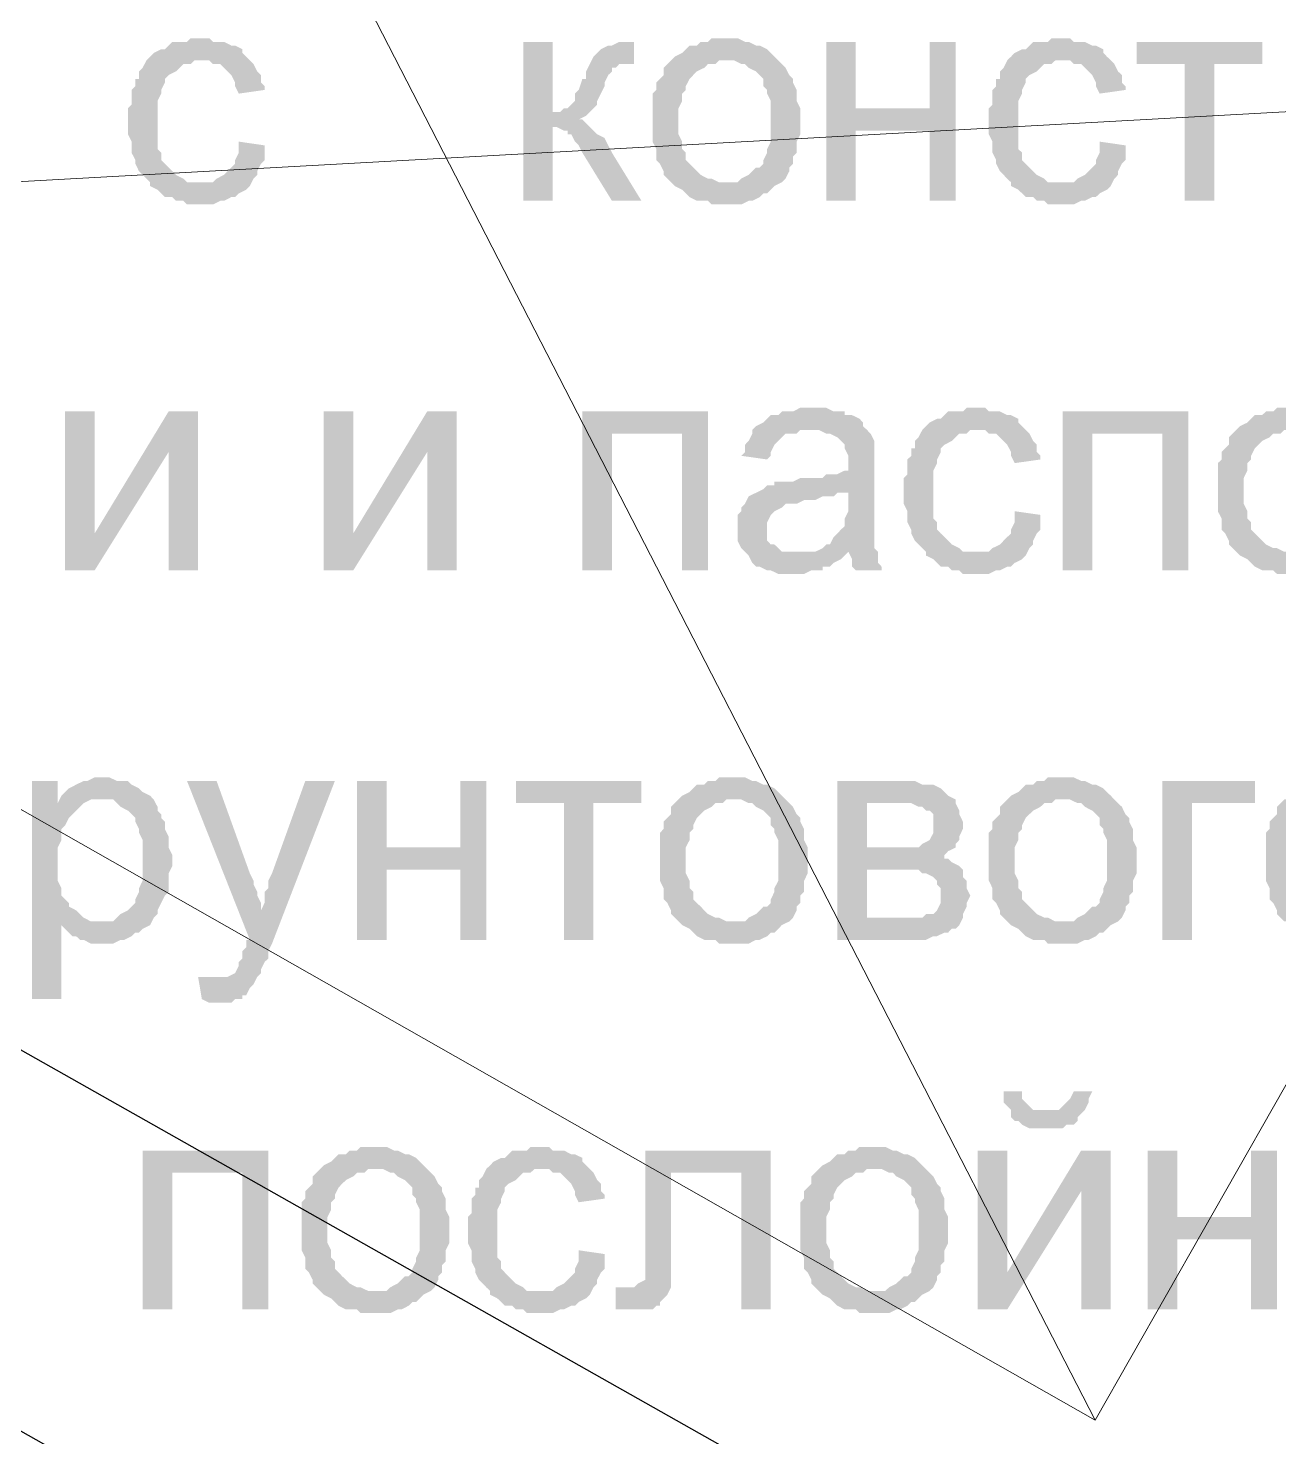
# Model space of a CAD drawing. Header units: millimetres. Extents: x -383313 to -161684, y -117025 to 99224.
# Drawn here: x -345030 to -343597, y -32935 to -31322 of the extents above; entities that cross this region are included whole.
import ezdxf

# ---------------------------------------------------------------- set-up
doc = ezdxf.new("R2010")
doc.units = ezdxf.units.MM
doc.header["$MEASUREMENT"] = 0
doc.layers.add('001__КОНСТРУКТИВ__Стены внутренние', color=7, linetype='Continuous', lineweight=30)
doc.layers.add('Чертежи_Ном._пера__1_Ном._пера__7', color=7, linetype='Continuous', lineweight=18)
doc.layers.add('PDF_Solid Fills', color=7, linetype='Continuous')

# ---------------------------------------------------------------- blocks, each defined once
blk = doc.blocks.new('A$Cf5759c35')
at = {"layer": 'PDF_Solid Fills'}
for points in [[(13631.2, -13068.3), (13618.5, -13068.3), (13614.2, -13072.5), (13597.3, -13072.5), (13593.1, -13076.8), (13588.8, -13081), (13584.6, -13081), (13576.1, -13085.2), (13571.9, -13089.5), (13567.7, -13093.7), (13563.4, -13102.2), (13559.2, -13106.4), (13559.2, -13114.9), (13555, -13114.9), (13555, -13123.3), (13550.7, -13127.6), (13550.7, -13136), (13550.7, -13144.5), (13546.5, -13148.7), (13546.5, -13157.2), (13546.5, -13165.7), (13546.5, -13174.1), (13546.5, -13178.4), (13550.7, -13186.8), (13550.7, -13195.3), (13550.7, -13199.5), (13555, -13208), (13555, -13212.2), (13559.2, -13220.7), (13563.4, -13224.9), (13567.7, -13229.2), (13571.9, -13233.4), (13631.2, -13233.4), (13626.9, -13233.4), (13622.7, -13233.4), (13614.2, -13233.4), (13610, -13229.2), (13601.5, -13224.9), (13597.3, -13220.7), (13593.1, -13216.5), (13593.1, -13216.5), (13588.8, -13212.2), (13584.6, -13208), (13584.6, -13199.5), (13580.4, -13195.3), (13580.4, -13186.8), (13580.4, -13182.6), (13580.4, -13174.1), (13580.4, -13165.7), (13580.4, -13161.4), (13580.4, -13153), (13580.4, -13144.5), (13580.4, -13140.3), (13584.6, -13131.8), (13584.6, -13127.6), (13588.8, -13119.1), (13588.8, -13114.9), (13593.1, -13110.6), (13593.1, -13110.6), (13601.5, -13106.4), (13605.8, -13102.2), (13610, -13097.9), (13618.5, -13097.9), (13622.7, -13093.7), (13631.2, -13093.7), (13686.2, -13093.7), (13682, -13089.5), (13677.7, -13085.2), (13677.7, -13081), (13669.3, -13076.8), (13665, -13076.8), (13656.6, -13072.5), (13652.3, -13072.5), (13643.9, -13072.5), (13639.6, -13068.3)], [(14232.3, -13068.3), (14232.3, -13068.3), (14215.4, -13068.3), (14211.1, -13072.5), (14202.7, -13072.5), (14198.4, -13076.8), (14190, -13076.8), (14185.7, -13081), (14181.5, -13085.2), (14173, -13089.5), (14173, -13089.5), (14168.8, -13093.7), (14232.3, -13093.7), (14232.3, -13093.7), (14240.8, -13093.7), (14249.2, -13097.9), (14253.5, -13097.9), (14257.7, -13102.2), (14266.2, -13106.4), (14270.4, -13110.6), (14274.6, -13114.9), (14274.6, -13123.3), (14278.9, -13127.6), (14278.9, -13131.8), (14283.1, -13140.3), (14283.1, -13148.7), (14283.1, -13153), (14283.1, -13161.4), (14283.1, -13165.7), (14283.1, -13174.1), (14283.1, -13182.6), (14283.1, -13186.8), (14278.9, -13195.3), (14278.9, -13199.5), (14274.6, -13208), (14274.6, -13212.2), (14270.4, -13216.5), (14266.2, -13216.5), (14261.9, -13220.7), (14257.7, -13224.9), (14249.2, -13229.2), (14245, -13233.4), (14236.5, -13233.4), (14232.3, -13233.4), (14168.8, -13233.4), (14173, -13237.6), (14181.5, -13241.9), (14185.7, -13246.1), (14190, -13250.3), (14198.4, -13254.6), (14202.7, -13254.6), (14211.1, -13254.6), (14215.4, -13258.8), (14223.8, -13258.8), (14232.3, -13258.8), (14236.5, -13258.8), (14240.8, -13258.8), (14249.2, -13258.8), (14257.7, -13254.6), (14261.9, -13254.6), (14270.4, -13250.3), (14274.6, -13246.1), (14278.9, -13246.1), (14283.1, -13241.9), (14287.3, -13237.6), (14295.8, -13233.4), (14300, -13229.2), (14304.3, -13220.7), (14304.3, -13216.5), (14304.3, -13216.5), (14308.5, -13212.2), (14308.5, -13203.8), (14312.7, -13199.5), (14312.7, -13191.1), (14312.7, -13186.8), (14317, -13178.4), (14317, -13169.9), (14317, -13161.4), (14317, -13157.2), (14317, -13148.7), (14312.7, -13140.3), (14312.7, -13131.8), (14312.7, -13127.6), (14308.5, -13119.1), (14308.5, -13114.9), (14304.3, -13110.6), (14300, -13102.2), (14295.8, -13097.9), (14291.6, -13093.7), (14287.3, -13089.5), (14283.1, -13085.2), (14278.9, -13081), (14270.4, -13076.8), (14266.2, -13076.8), (14257.7, -13072.5), (14253.5, -13072.5), (14245, -13068.3), (14240.8, -13068.3)], [(14617.5, -13068.3), (14604.8, -13068.3), (14600.6, -13072.5), (14583.7, -13072.5), (14579.4, -13076.8), (14575.2, -13081), (14571, -13081), (14562.5, -13085.2), (14558.3, -13089.5), (14554, -13093.7), (14549.8, -13102.2), (14545.6, -13106.4), (14545.6, -13114.9), (14541.3, -13114.9), (14541.3, -13123.3), (14537.1, -13127.6), (14537.1, -13136), (14537.1, -13144.5), (14532.9, -13148.7), (14532.9, -13157.2), (14532.9, -13165.7), (14532.9, -13174.1), (14532.9, -13178.4), (14537.1, -13186.8), (14537.1, -13195.3), (14537.1, -13199.5), (14541.3, -13208), (14541.3, -13212.2), (14545.6, -13220.7), (14549.8, -13224.9), (14554, -13229.2), (14558.3, -13233.4), (14617.5, -13233.4), (14613.3, -13233.4), (14609.1, -13233.4), (14600.6, -13233.4), (14596.4, -13229.2), (14587.9, -13224.9), (14583.7, -13220.7), (14579.4, -13216.5), (14579.4, -13216.5), (14575.2, -13212.2), (14571, -13208), (14571, -13199.5), (14566.7, -13195.3), (14566.7, -13186.8), (14566.7, -13182.6), (14566.7, -13174.1), (14566.7, -13165.7), (14566.7, -13161.4), (14566.7, -13153), (14566.7, -13144.5), (14566.7, -13140.3), (14571, -13131.8), (14571, -13127.6), (14575.2, -13119.1), (14575.2, -13114.9), (14579.4, -13110.6), (14579.4, -13110.6), (14587.9, -13106.4), (14592.1, -13102.2), (14596.4, -13097.9), (14604.8, -13097.9), (14609.1, -13093.7), (14617.5, -13093.7), (14672.6, -13093.7), (14668.3, -13089.5), (14664.1, -13085.2), (14664.1, -13081), (14655.6, -13076.8), (14651.4, -13076.8), (14642.9, -13072.5), (14638.7, -13072.5), (14630.2, -13072.5), (14626, -13068.3)], [(14033.3, -13072.5), (13999.5, -13072.5), (13999.5, -13254.6), (14033.3, -13254.6), (14033.3, -13169.9), (14075.7, -13169.9), (14071.4, -13165.7), (14067.2, -13161.4), (14063, -13161.4), (14063, -13161.4), (14071.4, -13157.2), (14075.7, -13153), (14033.3, -13153)], [(14126.5, -13072.5), (14109.5, -13072.5), (14101.1, -13076.8), (14096.8, -13076.8), (14088.4, -13081), (14084.1, -13085.2), (14084.1, -13085.2), (14079.9, -13089.5), (14075.7, -13097.9), (14118, -13097.9), (14126.5, -13097.9)], [(14380.5, -13072.5), (14346.6, -13072.5), (14346.6, -13254.6), (14380.5, -13254.6), (14380.5, -13174.1), (14465.1, -13174.1), (14380.5, -13148.7)], [(14494.8, -13072.5), (14465.1, -13072.5), (14465.1, -13148.7), (14380.5, -13148.7), (14465.1, -13174.1), (14465.1, -13254.6), (14494.8, -13254.6)], [(14846.1, -13072.5), (14702.2, -13072.5), (14702.2, -13097.9), (14757.2, -13097.9), (14757.2, -13254.6), (14791.1, -13254.6), (14791.1, -13097.9), (14846.1, -13097.9)], [(13686.2, -13093.7), (13631.2, -13093.7), (13639.6, -13093.7), (13643.9, -13097.9), (13652.3, -13097.9), (13656.6, -13102.2), (13660.8, -13106.4), (13665, -13110.6), (13669.3, -13119.1), (13669.3, -13123.3), (13673.5, -13131.8), (13703.1, -13127.6), (13703.1, -13123.3), (13698.9, -13119.1), (13698.9, -13110.6), (13694.7, -13106.4), (13690.4, -13097.9)], [(14075.7, -13097.9), (14071.4, -13106.4), (14071.4, -13114.9), (14067.2, -13114.9), (14063, -13127.6), (14058.7, -13131.8), (14058.7, -13140.3), (14054.5, -13144.5), (14054.5, -13144.5), (14050.3, -13148.7), (14046, -13148.7), (14041.8, -13153), (14033.3, -13153), (14075.7, -13153), (14079.9, -13148.7), (14084.1, -13144.5), (14084.1, -13140.3), (14088.4, -13131.8), (14092.6, -13123.3), (14092.6, -13119.1), (14096.8, -13110.6), (14101.1, -13106.4), (14101.1, -13102.2), (14105.3, -13102.2), (14109.5, -13097.9), (14118, -13097.9)], [(14168.8, -13093.7), (14164.6, -13097.9), (14160.3, -13102.2), (14160.3, -13110.6), (14156.1, -13114.9), (14151.9, -13119.1), (14151.9, -13127.6), (14147.6, -13131.8), (14147.6, -13140.3), (14147.6, -13148.7), (14147.6, -13157.2), (14147.6, -13165.7), (14147.6, -13165.7), (14147.6, -13174.1), (14147.6, -13182.6), (14147.6, -13186.8), (14151.9, -13195.3), (14151.9, -13203.8), (14151.9, -13208), (14156.1, -13212.2), (14160.3, -13220.7), (14160.3, -13224.9), (14164.6, -13229.2), (14168.8, -13233.4), (14232.3, -13233.4), (14228.1, -13233.4), (14223.8, -13233.4), (14215.4, -13229.2), (14211.1, -13229.2), (14202.7, -13224.9), (14198.4, -13220.7), (14194.2, -13216.5), (14194.2, -13216.5), (14190, -13212.2), (14185.7, -13208), (14185.7, -13199.5), (14181.5, -13195.3), (14181.5, -13186.8), (14177.3, -13178.4), (14177.3, -13174.1), (14177.3, -13165.7), (14177.3, -13161.4), (14177.3, -13153), (14177.3, -13148.7), (14181.5, -13140.3), (14181.5, -13131.8), (14185.7, -13127.6), (14185.7, -13123.3), (14190, -13114.9), (14194.2, -13110.6), (14194.2, -13110.6), (14198.4, -13106.4), (14206.9, -13102.2), (14211.1, -13097.9), (14219.6, -13097.9), (14223.8, -13093.7), (14232.3, -13093.7)], [(14672.6, -13093.7), (14617.5, -13093.7), (14626, -13093.7), (14630.2, -13097.9), (14638.7, -13097.9), (14642.9, -13102.2), (14647.2, -13106.4), (14651.4, -13110.6), (14655.6, -13119.1), (14655.6, -13123.3), (14659.9, -13131.8), (14689.5, -13127.6), (14689.5, -13123.3), (14685.3, -13119.1), (14685.3, -13110.6), (14681, -13106.4), (14676.8, -13097.9)], [(14075.7, -13169.9), (14033.3, -13169.9), (14037.6, -13169.9), (14046, -13174.1), (14050.3, -13174.1), (14050.3, -13178.4), (14054.5, -13178.4), (14058.7, -13186.8), (14063, -13191.1), (14067.2, -13199.5), (14101.1, -13254.6), (14134.9, -13254.6), (14101.1, -13199.5), (14101.1, -13199.5), (14096.8, -13191.1), (14092.6, -13182.6), (14084.1, -13178.4), (14079.9, -13174.1)], [(13673.5, -13186.8), (13673.5, -13199.5), (13669.3, -13208), (13669.3, -13212.2), (13665, -13216.5), (13660.8, -13220.7), (13656.6, -13224.9), (13648.1, -13229.2), (13643.9, -13233.4), (13635.4, -13233.4), (13631.2, -13233.4), (13571.9, -13233.4), (13571.9, -13237.6), (13580.4, -13241.9), (13584.6, -13246.1), (13588.8, -13250.3), (13597.3, -13250.3), (13601.5, -13254.6), (13610, -13254.6), (13614.2, -13258.8), (13622.7, -13258.8), (13631.2, -13258.8), (13635.4, -13258.8), (13643.9, -13258.8), (13652.3, -13254.6), (13656.6, -13254.6), (13665, -13250.3), (13669.3, -13250.3), (13673.5, -13246.1), (13682, -13241.9), (13682, -13241.9), (13686.2, -13237.6), (13690.4, -13229.2), (13694.7, -13224.9), (13694.7, -13220.7), (13698.9, -13212.2), (13703.1, -13208), (13703.1, -13199.5), (13703.1, -13191.1)], [(14659.9, -13186.8), (14659.9, -13199.5), (14655.6, -13208), (14655.6, -13212.2), (14651.4, -13216.5), (14647.2, -13220.7), (14642.9, -13224.9), (14634.5, -13229.2), (14630.2, -13233.4), (14621.8, -13233.4), (14617.5, -13233.4), (14558.3, -13233.4), (14558.3, -13237.6), (14566.7, -13241.9), (14571, -13246.1), (14575.2, -13250.3), (14583.7, -13250.3), (14587.9, -13254.6), (14596.4, -13254.6), (14600.6, -13258.8), (14609.1, -13258.8), (14617.5, -13258.8), (14621.8, -13258.8), (14630.2, -13258.8), (14638.7, -13254.6), (14642.9, -13254.6), (14651.4, -13250.3), (14655.6, -13250.3), (14659.9, -13246.1), (14668.3, -13241.9), (14668.3, -13241.9), (14672.6, -13237.6), (14676.8, -13229.2), (14681, -13224.9), (14681, -13220.7), (14685.3, -13212.2), (14689.5, -13208), (14689.5, -13199.5), (14689.5, -13191.1)], [(13626.9, -13495.9), (13593.1, -13495.9), (13508.4, -13635.6), (13474.5, -13677.9), (13508.4, -13677.9), (13593.1, -13542.4)], [(13923.3, -13495.9), (13889.4, -13495.9), (13804.7, -13635.6), (13770.9, -13677.9), (13804.7, -13677.9), (13889.4, -13542.4)], [(14211.1, -13495.9), (14067.2, -13495.9), (14067.2, -13677.9), (14101.1, -13677.9), (14101.1, -13521.3), (14181.5, -13521.3)], [(14333.9, -13491.6), (14333.9, -13491.6), (14317, -13491.6), (14308.5, -13495.9), (14304.3, -13495.9), (14295.8, -13495.9), (14291.6, -13500.1), (14283.1, -13500.1), (14278.9, -13504.3), (14274.6, -13508.6), (14266.2, -13512.8), (14261.9, -13517), (14325.4, -13517), (14329.7, -13517), (14338.1, -13517), (14346.6, -13521.3), (14350.8, -13521.3), (14359.3, -13525.5), (14363.5, -13529.7), (14363.5, -13529.7), (14367.8, -13534), (14367.8, -13538.2), (14372, -13546.7), (14372, -13555.1), (14372, -13555.1), (14372, -13563.6), (14367.8, -13563.6), (14359.3, -13567.8), (14355.1, -13567.8), (14346.6, -13567.8), (14342.4, -13572.1), (14333.9, -13572.1), (14325.4, -13572.1), (14317, -13572.1), (14308.5, -13576.3), (14300, -13576.3), (14295.8, -13576.3), (14287.3, -13576.3), (14287.3, -13580.5), (14278.9, -13580.5), (14274.6, -13584.8), (14372, -13589), (14372, -13597.5), (14372, -13601.7), (14372, -13610.2), (14367.8, -13618.6), (14367.8, -13622.9), (14367.8, -13627.1), (14363.5, -13631.3), (14359.3, -13635.6), (14355.1, -13639.8), (14350.8, -13648.3), (14346.6, -13648.3), (14342.4, -13652.5), (14333.9, -13656.7), (14372, -13656.7), (14372, -13656.7), (14376.2, -13665.2), (14376.2, -13673.7), (14380.5, -13677.9), (14410.1, -13677.9), (14410.1, -13673.7), (14405.9, -13669.4), (14405.9, -13661), (14405.9, -13656.7), (14401.6, -13652.5), (14401.6, -13648.3), (14401.6, -13644), (14401.6, -13639.8), (14401.6, -13631.3), (14401.6, -13622.9), (14401.6, -13614.4), (14401.6, -13601.7), (14401.6, -13559.4), (14401.6, -13559.4), (14401.6, -13550.9), (14401.6, -13542.4), (14401.6, -13538.2), (14401.6, -13534), (14401.6, -13529.7), (14397.4, -13521.3), (14393.2, -13517), (14388.9, -13512.8), (14388.9, -13508.6), (14384.7, -13504.3), (14376.2, -13500.1), (14367.8, -13500.1), (14367.8, -13495.9), (14359.3, -13495.9), (14355.1, -13495.9), (14346.6, -13491.6), (14338.1, -13491.6)], [(14520.2, -13491.6), (14507.5, -13491.6), (14503.2, -13495.9), (14486.3, -13495.9), (14482.1, -13500.1), (14477.8, -13504.3), (14473.6, -13504.3), (14465.1, -13508.6), (14460.9, -13512.8), (14456.7, -13517), (14452.4, -13525.5), (14448.2, -13529.7), (14448.2, -13538.2), (14444, -13538.2), (14444, -13546.7), (14439.7, -13550.9), (14439.7, -13559.4), (14439.7, -13567.8), (14435.5, -13572.1), (14435.5, -13580.5), (14435.5, -13589), (14435.5, -13597.5), (14435.5, -13601.7), (14439.7, -13610.2), (14439.7, -13618.6), (14439.7, -13622.9), (14444, -13631.3), (14444, -13635.6), (14448.2, -13644), (14452.4, -13648.3), (14456.7, -13652.5), (14460.9, -13656.7), (14520.2, -13656.7), (14515.9, -13656.7), (14511.7, -13656.7), (14503.2, -13656.7), (14499, -13652.5), (14490.5, -13648.3), (14486.3, -13644), (14482.1, -13639.8), (14482.1, -13639.8), (14477.8, -13635.6), (14473.6, -13631.3), (14473.6, -13622.9), (14469.4, -13618.6), (14469.4, -13610.2), (14469.4, -13605.9), (14469.4, -13597.5), (14469.4, -13589), (14469.4, -13584.8), (14469.4, -13576.3), (14469.4, -13567.8), (14469.4, -13563.6), (14473.6, -13555.1), (14473.6, -13550.9), (14477.8, -13542.4), (14477.8, -13538.2), (14482.1, -13534), (14482.1, -13534), (14490.5, -13529.7), (14494.8, -13525.5), (14499, -13521.3), (14507.5, -13521.3), (14511.7, -13517), (14520.2, -13517), (14575.2, -13517), (14571, -13512.8), (14566.7, -13508.6), (14566.7, -13504.3), (14558.3, -13500.1), (14554, -13500.1), (14545.6, -13495.9), (14541.3, -13495.9), (14532.9, -13495.9), (14528.6, -13491.6)], [(14761.5, -13495.9), (14617.5, -13495.9), (14617.5, -13677.9), (14651.4, -13677.9), (14651.4, -13521.3), (14731.8, -13521.3)], [(14880, -13491.6), (14880, -13491.6), (14863.1, -13491.6), (14858.8, -13495.9), (14850.4, -13495.9), (14846.1, -13500.1), (14837.7, -13500.1), (14833.4, -13504.3), (14829.2, -13508.6), (14820.7, -13512.8), (14820.7, -13512.8), (14816.5, -13517), (14880, -13517), (14880, -13517), (14888.5, -13517), (14896.9, -13521.3), (14901.2, -13521.3), (14905.4, -13525.5), (14913.9, -13529.7), (14918.1, -13534), (14922.3, -13538.2), (14922.3, -13546.7), (14926.6, -13550.9), (14926.6, -13555.1), (14930.8, -13563.6), (14930.8, -13572.1), (14930.8, -13576.3), (14930.8, -13584.8), (14930.8, -13589), (14930.8, -13597.5), (14930.8, -13605.9), (14930.8, -13610.2), (14926.6, -13618.6), (14926.6, -13622.9), (14922.3, -13631.3), (14922.3, -13635.6), (14918.1, -13639.8), (14913.9, -13639.8), (14909.6, -13644), (14905.4, -13648.3), (14896.9, -13652.5), (14892.7, -13656.7), (14884.2, -13656.7), (14880, -13656.7), (14816.5, -13656.7), (14820.7, -13661), (14829.2, -13665.2), (14833.4, -13669.4), (14837.7, -13673.7), (14846.1, -13677.9), (14850.4, -13677.9), (14858.8, -13677.9), (14863.1, -13682.1), (14871.5, -13682.1), (14880, -13682.1), (14884.2, -13682.1), (14888.5, -13682.1), (14896.9, -13682.1), (14905.4, -13677.9), (14909.6, -13677.9), (14918.1, -13673.7), (14922.3, -13669.4), (14926.6, -13669.4), (14930.8, -13665.2), (14935, -13661), (14943.5, -13656.7), (14947.7, -13652.5), (14952, -13644), (14952, -13639.8), (14952, -13639.8), (14956.2, -13635.6), (14956.2, -13627.1), (14960.4, -13622.9), (14960.4, -13614.4), (14960.4, -13610.2), (14964.7, -13601.7), (14964.7, -13593.2), (14964.7, -13584.8), (14964.7, -13580.5), (14964.7, -13572.1), (14960.4, -13563.6), (14960.4, -13555.1), (14960.4, -13550.9), (14956.2, -13542.4), (14956.2, -13538.2), (14952, -13534), (14947.7, -13525.5), (14943.5, -13521.3), (14939.3, -13517), (14935, -13512.8), (14930.8, -13508.6), (14926.6, -13504.3), (14918.1, -13500.1), (14913.9, -13500.1), (14905.4, -13495.9), (14901.2, -13495.9), (14892.7, -13491.6), (14888.5, -13491.6)], [(14261.9, -13517), (14261.9, -13521.3), (14257.7, -13529.7), (14253.5, -13534), (14253.5, -13542.4), (14249.2, -13546.7), (14278.9, -13550.9), (14283.1, -13546.7), (14283.1, -13542.4), (14287.3, -13534), (14291.6, -13529.7), (14295.8, -13525.5), (14300, -13521.3), (14304.3, -13521.3), (14312.7, -13521.3), (14317, -13517), (14325.4, -13517)], [(14575.2, -13517), (14520.2, -13517), (14528.6, -13517), (14532.9, -13521.3), (14541.3, -13521.3), (14545.6, -13525.5), (14549.8, -13529.7), (14554, -13534), (14558.3, -13542.4), (14558.3, -13546.7), (14562.5, -13555.1), (14592.1, -13550.9), (14592.1, -13546.7), (14587.9, -13542.4), (14587.9, -13534), (14583.7, -13529.7), (14579.4, -13521.3)], [(14816.5, -13517), (14812.3, -13521.3), (14808, -13525.5), (14808, -13534), (14803.8, -13538.2), (14799.6, -13542.4), (14799.6, -13550.9), (14795.3, -13555.1), (14795.3, -13563.6), (14795.3, -13572.1), (14795.3, -13580.5), (14795.3, -13589), (14795.3, -13589), (14795.3, -13597.5), (14795.3, -13605.9), (14795.3, -13610.2), (14799.6, -13618.6), (14799.6, -13627.1), (14799.6, -13631.3), (14803.8, -13635.6), (14808, -13644), (14808, -13648.3), (14812.3, -13652.5), (14816.5, -13656.7), (14880, -13656.7), (14875.8, -13656.7), (14871.5, -13656.7), (14863.1, -13652.5), (14858.8, -13652.5), (14850.4, -13648.3), (14846.1, -13644), (14841.9, -13639.8), (14841.9, -13639.8), (14837.7, -13635.6), (14833.4, -13631.3), (14833.4, -13622.9), (14829.2, -13618.6), (14829.2, -13610.2), (14825, -13601.7), (14825, -13597.5), (14825, -13589), (14825, -13584.8), (14825, -13576.3), (14825, -13572.1), (14829.2, -13563.6), (14829.2, -13555.1), (14833.4, -13550.9), (14833.4, -13546.7), (14837.7, -13538.2), (14841.9, -13534), (14841.9, -13534), (14846.1, -13529.7), (14854.6, -13525.5), (14858.8, -13521.3), (14867.3, -13521.3), (14871.5, -13517), (14880, -13517)], [(14274.6, -13584.8), (14266.2, -13589), (14266.2, -13589), (14257.7, -13593.2), (14253.5, -13601.7), (14249.2, -13605.9), (14249.2, -13610.2), (14245, -13614.4), (14245, -13622.9), (14245, -13631.3), (14245, -13631.3), (14245, -13639.8), (14245, -13644), (14249.2, -13652.5), (14253.5, -13656.7), (14257.7, -13661), (14261.9, -13669.4), (14261.9, -13669.4), (14266.2, -13673.7), (14270.4, -13673.7), (14278.9, -13677.9), (14283.1, -13677.9), (14291.6, -13682.1), (14300, -13682.1), (14308.5, -13682.1), (14312.7, -13682.1), (14321.2, -13682.1), (14329.7, -13677.9), (14333.9, -13677.9), (14342.4, -13677.9), (14342.4, -13673.7), (14350.8, -13673.7), (14355.1, -13669.4), (14363.5, -13665.2), (14367.8, -13661), (14312.7, -13656.7), (14312.7, -13656.7), (14304.3, -13656.7), (14295.8, -13656.7), (14291.6, -13652.5), (14287.3, -13648.3), (14283.1, -13648.3), (14278.9, -13644), (14278.9, -13635.6), (14278.9, -13631.3), (14278.9, -13627.1), (14278.9, -13622.9), (14283.1, -13614.4), (14283.1, -13614.4), (14287.3, -13610.2), (14295.8, -13605.9), (14300, -13601.7), (14304.3, -13601.7), (14312.7, -13601.7), (14321.2, -13597.5), (14325.4, -13597.5), (14333.9, -13597.5), (14342.4, -13593.2), (14346.6, -13593.2), (14355.1, -13593.2), (14359.3, -13589), (14367.8, -13589), (14372, -13589)], [(14562.5, -13610.2), (14562.5, -13622.9), (14558.3, -13631.3), (14558.3, -13635.6), (14554, -13639.8), (14549.8, -13644), (14545.6, -13648.3), (14537.1, -13652.5), (14532.9, -13656.7), (14524.4, -13656.7), (14520.2, -13656.7), (14460.9, -13656.7), (14460.9, -13661), (14469.4, -13665.2), (14473.6, -13669.4), (14477.8, -13673.7), (14486.3, -13673.7), (14490.5, -13677.9), (14499, -13677.9), (14503.2, -13682.1), (14511.7, -13682.1), (14520.2, -13682.1), (14524.4, -13682.1), (14532.9, -13682.1), (14541.3, -13677.9), (14545.6, -13677.9), (14554, -13673.7), (14558.3, -13673.7), (14562.5, -13669.4), (14571, -13665.2), (14571, -13665.2), (14575.2, -13661), (14579.4, -13652.5), (14583.7, -13648.3), (14583.7, -13644), (14587.9, -13635.6), (14592.1, -13631.3), (14592.1, -13622.9), (14592.1, -13614.4)], [(13466.1, -13919.2), (13436.4, -13919.2), (13436.4, -14169), (13470.3, -14169), (13470.3, -14084.3), (13512.6, -14080.1), (13508.4, -14080.1), (13504.2, -14080.1), (13495.7, -14075.8), (13491.5, -14071.6), (13487.2, -14067.4), (13478.8, -14063.1), (13478.8, -14058.9), (13474.5, -14054.7), (13470.3, -14050.4), (13470.3, -14042), (13466.1, -14033.5), (13466.1, -14029.3), (13466.1, -14020.8), (13466.1, -14012.3), (13466.1, -14008.1), (13466.1, -13999.6), (13466.1, -13995.4), (13470.3, -13986.9), (13470.3, -13978.5), (13470.3, -13974.2), (13474.5, -13970), (13478.8, -13961.5), (13483, -13957.3), (13487.2, -13953.1), (13491.5, -13948.8), (13495.7, -13944.6), (13466.1, -13944.6)], [(13516.9, -13915), (13516.9, -13915), (13508.4, -13915), (13499.9, -13919.2), (13495.7, -13919.2), (13487.2, -13923.4), (13487.2, -13923.4), (13478.8, -13927.7), (13474.5, -13931.9), (13470.3, -13936.1), (13516.9, -13940.4), (13521.1, -13940.4), (13529.6, -13940.4), (13533.8, -13944.6), (13538, -13948.8), (13546.5, -13953.1), (13550.7, -13957.3), (13555, -13961.5), (13555, -13965.8), (13559.2, -13974.2), (13559.2, -13978.5), (13563.4, -13986.9), (13563.4, -13991.2), (13563.4, -13999.6), (13563.4, -14008.1), (13563.4, -14012.3), (13563.4, -14020.8), (13563.4, -14029.3), (13563.4, -14033.5), (13559.2, -14042), (13559.2, -14046.2), (13555, -14054.7), (13555, -14058.9), (13550.7, -14063.1), (13546.5, -14067.4), (13538, -14071.6), (13533.8, -14075.8), (13529.6, -14080.1), (13521.1, -14080.1), (13512.6, -14080.1), (13470.3, -14084.3), (13470.3, -14084.3), (13478.8, -14092.8), (13483, -14097), (13487.2, -14097), (13491.5, -14101.2), (13495.7, -14101.2), (13504.2, -14105.5), (13508.4, -14105.5), (13516.9, -14105.5), (13516.9, -14105.5), (13525.3, -14105.5), (13529.6, -14105.5), (13538, -14101.2), (13542.3, -14101.2), (13550.7, -14097), (13555, -14092.8), (13559.2, -14092.8), (13563.4, -14088.5), (13571.9, -14084.3), (13576.1, -14075.8), (13580.4, -14071.6), (13580.4, -14067.4), (13584.6, -14058.9), (13584.6, -14058.9), (13588.8, -14050.4), (13593.1, -14046.2), (13593.1, -14037.7), (13593.1, -14029.3), (13593.1, -14025), (13597.3, -14016.6), (13597.3, -14008.1), (13597.3, -14008.1), (13597.3, -14003.9), (13593.1, -13995.4), (13593.1, -13986.9), (13593.1, -13982.7), (13588.8, -13974.2), (13588.8, -13965.8), (13584.6, -13961.5), (13584.6, -13957.3), (13580.4, -13953.1), (13580.4, -13948.8), (13576.1, -13940.4), (13571.9, -13936.1), (13563.4, -13931.9), (13559.2, -13927.7), (13559.2, -13927.7), (13550.7, -13923.4), (13546.5, -13919.2), (13538, -13919.2), (13533.8, -13919.2), (13525.3, -13915)], [(13648.1, -13919.2), (13614.2, -13919.2), (13686.2, -14101.2), (13698.9, -14067.4), (13698.9, -14063.1), (13698.9, -14058.9), (13694.7, -14050.4), (13694.7, -14046.2), (13690.4, -14037.7), (13690.4, -14033.5), (13686.2, -14025)], [(13783.6, -13919.2), (13749.7, -13919.2), (13711.6, -14025), (13711.6, -14025), (13707.4, -14033.5), (13707.4, -14042), (13703.1, -14046.2), (13703.1, -14054.7), (13703.1, -14058.9), (13698.9, -14067.4), (13686.2, -14101.2), (13682, -14101.2), (13682, -14109.7), (13677.7, -14113.9), (13677.7, -14122.4), (13673.5, -14126.6), (13673.5, -14130.9), (13673.5, -14130.9), (13669.3, -14139.3), (13660.8, -14143.6), (13660.8, -14143.6), (13652.3, -14143.6), (13643.9, -14143.6), (13694.7, -14143.6), (13694.7, -14143.6), (13698.9, -14139.3), (13698.9, -14135.1), (13703.1, -14126.6), (13707.4, -14122.4), (13707.4, -14113.9), (13711.6, -14105.5)], [(13842.8, -13919.2), (13809, -13919.2), (13809, -14101.2), (13842.8, -14101.2), (13842.8, -14020.8), (13927.5, -14020.8), (13842.8, -13995.4)], [(13957.1, -13919.2), (13927.5, -13919.2), (13927.5, -13995.4), (13842.8, -13995.4), (13927.5, -14020.8), (13927.5, -14101.2), (13957.1, -14101.2)], [(14134.9, -13919.2), (13991, -13919.2), (13991, -13944.6), (14046, -13944.6), (14046, -14101.2), (14079.9, -14101.2), (14079.9, -13944.6), (14134.9, -13944.6)], [(14240.8, -13915), (14240.8, -13915), (14223.8, -13915), (14219.6, -13919.2), (14211.1, -13919.2), (14206.9, -13923.4), (14198.4, -13923.4), (14194.2, -13927.7), (14190, -13931.9), (14181.5, -13936.1), (14181.5, -13936.1), (14177.3, -13940.4), (14240.8, -13940.4), (14240.8, -13940.4), (14249.2, -13940.4), (14257.7, -13944.6), (14261.9, -13944.6), (14266.2, -13948.8), (14274.6, -13953.1), (14278.9, -13957.3), (14283.1, -13961.5), (14283.1, -13970), (14287.3, -13974.2), (14287.3, -13978.5), (14291.6, -13986.9), (14291.6, -13995.4), (14291.6, -13999.6), (14291.6, -14008.1), (14291.6, -14012.3), (14291.6, -14020.8), (14291.6, -14029.3), (14291.6, -14033.5), (14287.3, -14042), (14287.3, -14046.2), (14283.1, -14054.7), (14283.1, -14058.9), (14278.9, -14063.1), (14274.6, -14063.1), (14270.4, -14067.4), (14266.2, -14071.6), (14257.7, -14075.8), (14253.5, -14080.1), (14245, -14080.1), (14240.8, -14080.1), (14177.3, -14080.1), (14181.5, -14084.3), (14190, -14088.5), (14194.2, -14092.8), (14198.4, -14097), (14206.9, -14101.2), (14211.1, -14101.2), (14219.6, -14101.2), (14223.8, -14105.5), (14232.3, -14105.5), (14240.8, -14105.5), (14245, -14105.5), (14249.2, -14105.5), (14257.7, -14105.5), (14266.2, -14101.2), (14270.4, -14101.2), (14278.9, -14097), (14283.1, -14092.8), (14287.3, -14092.8), (14291.6, -14088.5), (14295.8, -14084.3), (14304.3, -14080.1), (14308.5, -14075.8), (14312.7, -14067.4), (14312.7, -14063.1), (14312.7, -14063.1), (14317, -14058.9), (14317, -14050.4), (14321.2, -14046.2), (14321.2, -14037.7), (14321.2, -14033.5), (14325.4, -14025), (14325.4, -14016.6), (14325.4, -14008.1), (14325.4, -14003.9), (14325.4, -13995.4), (14321.2, -13986.9), (14321.2, -13978.5), (14321.2, -13974.2), (14317, -13965.8), (14317, -13961.5), (14312.7, -13957.3), (14308.5, -13948.8), (14304.3, -13944.6), (14300, -13940.4), (14295.8, -13936.1), (14291.6, -13931.9), (14287.3, -13927.7), (14278.9, -13923.4), (14274.6, -13923.4), (14266.2, -13919.2), (14261.9, -13919.2), (14253.5, -13915), (14249.2, -13915)], [(14431.3, -13919.2), (14359.3, -13919.2), (14359.3, -14101.2), (14460.9, -14101.2), (14469.4, -14097), (14473.6, -14097), (14482.1, -14092.8), (14486.3, -14092.8), (14490.5, -14088.5), (14494.8, -14088.5), (14499, -14084.3), (14503.2, -14075.8), (14393.2, -14075.8), (14393.2, -14020.8), (14431.3, -14020.8), (14499, -14016.6), (14490.5, -14012.3), (14486.3, -14008.1), (14482.1, -14008.1), (14482.1, -14003.9), (14486.3, -13999.6), (14393.2, -13995.4), (14393.2, -13944.6), (14427, -13944.6), (14494.8, -13940.4), (14486.3, -13936.1), (14482.1, -13931.9), (14477.8, -13927.7), (14469.4, -13923.4), (14469.4, -13923.4), (14460.9, -13923.4), (14456.7, -13923.4), (14448.2, -13919.2), (14439.7, -13919.2)], [(14617.5, -13915), (14617.5, -13915), (14600.6, -13915), (14596.4, -13919.2), (14587.9, -13919.2), (14583.7, -13923.4), (14575.2, -13923.4), (14571, -13927.7), (14566.7, -13931.9), (14558.3, -13936.1), (14558.3, -13936.1), (14554, -13940.4), (14617.5, -13940.4), (14617.5, -13940.4), (14626, -13940.4), (14634.5, -13944.6), (14638.7, -13944.6), (14642.9, -13948.8), (14651.4, -13953.1), (14655.6, -13957.3), (14659.9, -13961.5), (14659.9, -13970), (14664.1, -13974.2), (14664.1, -13978.5), (14668.3, -13986.9), (14668.3, -13995.4), (14668.3, -13999.6), (14668.3, -14008.1), (14668.3, -14012.3), (14668.3, -14020.8), (14668.3, -14029.3), (14668.3, -14033.5), (14664.1, -14042), (14664.1, -14046.2), (14659.9, -14054.7), (14659.9, -14058.9), (14655.6, -14063.1), (14651.4, -14063.1), (14647.2, -14067.4), (14642.9, -14071.6), (14634.5, -14075.8), (14630.2, -14080.1), (14621.8, -14080.1), (14617.5, -14080.1), (14554, -14080.1), (14558.3, -14084.3), (14566.7, -14088.5), (14571, -14092.8), (14575.2, -14097), (14583.7, -14101.2), (14587.9, -14101.2), (14596.4, -14101.2), (14600.6, -14105.5), (14609.1, -14105.5), (14617.5, -14105.5), (14621.8, -14105.5), (14626, -14105.5), (14634.5, -14105.5), (14642.9, -14101.2), (14647.2, -14101.2), (14655.6, -14097), (14659.9, -14092.8), (14664.1, -14092.8), (14668.3, -14088.5), (14672.6, -14084.3), (14681, -14080.1), (14685.3, -14075.8), (14689.5, -14067.4), (14689.5, -14063.1), (14689.5, -14063.1), (14693.7, -14058.9), (14693.7, -14050.4), (14698, -14046.2), (14698, -14037.7), (14698, -14033.5), (14702.2, -14025), (14702.2, -14016.6), (14702.2, -14008.1), (14702.2, -14003.9), (14702.2, -13995.4), (14698, -13986.9), (14698, -13978.5), (14698, -13974.2), (14693.7, -13965.8), (14693.7, -13961.5), (14689.5, -13957.3), (14685.3, -13948.8), (14681, -13944.6), (14676.8, -13940.4), (14672.6, -13936.1), (14668.3, -13931.9), (14664.1, -13927.7), (14655.6, -13923.4), (14651.4, -13923.4), (14642.9, -13919.2), (14638.7, -13919.2), (14630.2, -13915), (14626, -13915)], [(14837.7, -13919.2), (14731.8, -13919.2), (14731.8, -14101.2), (14765.7, -14101.2), (14765.7, -13944.6), (14837.7, -13944.6)], [(13470.3, -13936.1), (13466.1, -13944.6), (13495.7, -13944.6), (13504.2, -13940.4), (13508.4, -13940.4), (13516.9, -13940.4)], [(14177.3, -13940.4), (14173, -13944.6), (14168.8, -13948.8), (14168.8, -13957.3), (14164.6, -13961.5), (14160.3, -13965.8), (14160.3, -13974.2), (14156.1, -13978.5), (14156.1, -13986.9), (14156.1, -13995.4), (14156.1, -14003.9), (14156.1, -14012.3), (14156.1, -14012.3), (14156.1, -14020.8), (14156.1, -14029.3), (14156.1, -14033.5), (14160.3, -14042), (14160.3, -14050.4), (14160.3, -14054.7), (14164.6, -14058.9), (14168.8, -14067.4), (14168.8, -14071.6), (14173, -14075.8), (14177.3, -14080.1), (14240.8, -14080.1), (14236.5, -14080.1), (14232.3, -14080.1), (14223.8, -14075.8), (14219.6, -14075.8), (14211.1, -14071.6), (14206.9, -14067.4), (14202.7, -14063.1), (14202.7, -14063.1), (14198.4, -14058.9), (14194.2, -14054.7), (14194.2, -14046.2), (14190, -14042), (14190, -14033.5), (14185.7, -14025), (14185.7, -14020.8), (14185.7, -14012.3), (14185.7, -14008.1), (14185.7, -13999.6), (14185.7, -13995.4), (14190, -13986.9), (14190, -13978.5), (14194.2, -13974.2), (14194.2, -13970), (14198.4, -13961.5), (14202.7, -13957.3), (14202.7, -13957.3), (14206.9, -13953.1), (14215.4, -13948.8), (14219.6, -13944.6), (14228.1, -13944.6), (14232.3, -13940.4), (14240.8, -13940.4)], [(14494.8, -13940.4), (14427, -13944.6), (14427, -13944.6), (14444, -13944.6), (14452.4, -13948.8), (14456.7, -13948.8), (14460.9, -13953.1), (14465.1, -13953.1), (14469.4, -13957.3), (14469.4, -13965.8), (14469.4, -13970), (14469.4, -13974.2), (14469.4, -13978.5), (14465.1, -13986.9), (14465.1, -13986.9), (14456.7, -13991.2), (14452.4, -13995.4), (14448.2, -13995.4), (14439.7, -13995.4), (14435.5, -13995.4), (14422.8, -13995.4), (14393.2, -13995.4), (14486.3, -13999.6), (14494.8, -13995.4), (14494.8, -13991.2), (14499, -13986.9), (14499, -13982.7), (14503.2, -13974.2), (14503.2, -13970), (14503.2, -13965.8), (14499, -13957.3), (14499, -13953.1), (14494.8, -13944.6)], [(14554, -13940.4), (14549.8, -13944.6), (14545.6, -13948.8), (14545.6, -13957.3), (14541.3, -13961.5), (14537.1, -13965.8), (14537.1, -13974.2), (14532.9, -13978.5), (14532.9, -13986.9), (14532.9, -13995.4), (14532.9, -14003.9), (14532.9, -14012.3), (14532.9, -14012.3), (14532.9, -14020.8), (14532.9, -14029.3), (14532.9, -14033.5), (14537.1, -14042), (14537.1, -14050.4), (14537.1, -14054.7), (14541.3, -14058.9), (14545.6, -14067.4), (14545.6, -14071.6), (14549.8, -14075.8), (14554, -14080.1), (14617.5, -14080.1), (14613.3, -14080.1), (14609.1, -14080.1), (14600.6, -14075.8), (14596.4, -14075.8), (14587.9, -14071.6), (14583.7, -14067.4), (14579.4, -14063.1), (14579.4, -14063.1), (14575.2, -14058.9), (14571, -14054.7), (14571, -14046.2), (14566.7, -14042), (14566.7, -14033.5), (14562.5, -14025), (14562.5, -14020.8), (14562.5, -14012.3), (14562.5, -14008.1), (14562.5, -13999.6), (14562.5, -13995.4), (14566.7, -13986.9), (14566.7, -13978.5), (14571, -13974.2), (14571, -13970), (14575.2, -13961.5), (14579.4, -13957.3), (14579.4, -13957.3), (14583.7, -13953.1), (14592.1, -13948.8), (14596.4, -13944.6), (14604.8, -13944.6), (14609.1, -13940.4), (14617.5, -13940.4)], [(14871.5, -13940.4), (14867.3, -13944.6), (14863.1, -13948.8), (14863.1, -13957.3), (14858.8, -13961.5), (14854.6, -13965.8), (14854.6, -13974.2), (14850.4, -13978.5), (14850.4, -13986.9), (14850.4, -13995.4), (14850.4, -14003.9), (14850.4, -14012.3), (14850.4, -14012.3), (14850.4, -14020.8), (14850.4, -14029.3), (14850.4, -14033.5), (14854.6, -14042), (14854.6, -14050.4), (14854.6, -14054.7), (14858.8, -14058.9), (14863.1, -14067.4), (14863.1, -14071.6), (14867.3, -14075.8), (14871.5, -14080.1), (14935, -14080.1), (14930.8, -14080.1), (14926.6, -14080.1), (14918.1, -14075.8), (14913.9, -14075.8), (14905.4, -14071.6), (14901.2, -14067.4), (14896.9, -14063.1), (14896.9, -14063.1), (14892.7, -14058.9), (14888.5, -14054.7), (14888.5, -14046.2), (14884.2, -14042), (14884.2, -14033.5), (14880, -14025), (14880, -14020.8), (14880, -14012.3), (14880, -14008.1), (14880, -13999.6), (14880, -13995.4), (14884.2, -13986.9), (14884.2, -13978.5), (14888.5, -13974.2), (14888.5, -13970), (14892.7, -13961.5), (14896.9, -13957.3), (14896.9, -13957.3), (14901.2, -13953.1), (14909.6, -13948.8), (14913.9, -13944.6), (14922.3, -13944.6), (14926.6, -13940.4), (14935, -13940.4)], [(14499, -14016.6), (14431.3, -14020.8), (14431.3, -14020.8), (14452.4, -14020.8), (14456.7, -14025), (14460.9, -14025), (14469.4, -14029.3), (14473.6, -14033.5), (14473.6, -14037.7), (14477.8, -14042), (14477.8, -14050.4), (14477.8, -14054.7), (14477.8, -14058.9), (14473.6, -14067.4), (14469.4, -14071.6), (14465.1, -14071.6), (14460.9, -14071.6), (14456.7, -14075.8), (14448.2, -14075.8), (14439.7, -14075.8), (14431.3, -14075.8), (14393.2, -14075.8), (14503.2, -14075.8), (14503.2, -14071.6), (14507.5, -14063.1), (14507.5, -14058.9), (14511.7, -14050.4), (14511.7, -14050.4), (14507.5, -14042), (14507.5, -14033.5), (14503.2, -14029.3), (14503.2, -14020.8)], [(13626.9, -14143.6), (13631.2, -14169), (13639.6, -14173.2), (13665, -14173.2), (13669.3, -14169), (13677.7, -14169), (13677.7, -14164.7), (13682, -14164.7), (13686.2, -14156.3), (13690.4, -14152), (13694.7, -14143.6), (13643.9, -14143.6), (13643.9, -14143.6), (13635.4, -14143.6)], [(14571, -14274.8), (14549.8, -14274.8), (14549.8, -14287.5), (14554, -14291.7), (14558.3, -14296), (14596.4, -14296), (14592.1, -14296), (14583.7, -14296), (14579.4, -14291.7), (14575.2, -14287.5), (14571, -14283.3)], [(14651.4, -14274.8), (14630.2, -14274.8), (14626, -14283.3), (14621.8, -14287.5), (14617.5, -14291.7), (14617.5, -14291.7), (14613.3, -14296), (14604.8, -14296), (14596.4, -14296), (14558.3, -14296), (14558.3, -14304.4), (14562.5, -14308.7), (14566.7, -14308.7), (14571, -14312.9), (14579.4, -14317.1), (14583.7, -14317.1), (14592.1, -14317.1), (14600.6, -14317.1), (14604.8, -14317.1), (14609.1, -14317.1), (14617.5, -14317.1), (14621.8, -14312.9), (14630.2, -14312.9), (14634.5, -14308.7), (14634.5, -14304.4), (14638.7, -14300.2), (14642.9, -14296), (14647.2, -14287.5), (14647.2, -14283.3)], [(13707.4, -14342.5), (13563.4, -14342.5), (13563.4, -14524.6), (13597.3, -14524.6), (13597.3, -14367.9), (13677.7, -14367.9)], [(13830.1, -14338.3), (13830.1, -14338.3), (13813.2, -14338.3), (13809, -14342.5), (13800.5, -14342.5), (13796.3, -14346.8), (13787.8, -14346.8), (13783.6, -14351), (13779.3, -14355.2), (13770.9, -14359.5), (13770.9, -14359.5), (13766.6, -14363.7), (13830.1, -14363.7), (13830.1, -14363.7), (13838.6, -14363.7), (13847.1, -14367.9), (13851.3, -14367.9), (13855.5, -14372.2), (13864, -14376.4), (13868.2, -14380.6), (13872.5, -14384.9), (13872.5, -14393.3), (13876.7, -14397.6), (13876.7, -14401.8), (13880.9, -14410.3), (13880.9, -14418.7), (13880.9, -14423), (13880.9, -14431.4), (13880.9, -14435.7), (13880.9, -14444.1), (13880.9, -14452.6), (13880.9, -14456.8), (13876.7, -14465.3), (13876.7, -14469.5), (13872.5, -14478), (13872.5, -14482.2), (13868.2, -14486.5), (13864, -14486.5), (13859.8, -14490.7), (13855.5, -14494.9), (13847.1, -14499.2), (13842.8, -14503.4), (13834.4, -14503.4), (13830.1, -14503.4), (13766.6, -14503.4), (13770.9, -14507.6), (13779.3, -14511.9), (13783.6, -14516.1), (13787.8, -14520.3), (13796.3, -14524.6), (13800.5, -14524.6), (13809, -14524.6), (13813.2, -14528.8), (13821.7, -14528.8), (13830.1, -14528.8), (13834.4, -14528.8), (13838.6, -14528.8), (13847.1, -14528.8), (13855.5, -14524.6), (13859.8, -14524.6), (13868.2, -14520.3), (13872.5, -14516.1), (13876.7, -14516.1), (13880.9, -14511.9), (13885.2, -14507.6), (13893.6, -14503.4), (13897.9, -14499.2), (13902.1, -14490.7), (13902.1, -14486.5), (13902.1, -14486.5), (13906.3, -14482.2), (13906.3, -14473.8), (13910.6, -14469.5), (13910.6, -14461.1), (13910.6, -14456.8), (13914.8, -14448.4), (13914.8, -14439.9), (13914.8, -14431.4), (13914.8, -14427.2), (13914.8, -14418.7), (13910.6, -14410.3), (13910.6, -14401.8), (13910.6, -14397.6), (13906.3, -14389.1), (13906.3, -14384.9), (13902.1, -14380.6), (13897.9, -14372.2), (13893.6, -14367.9), (13889.4, -14363.7), (13885.2, -14359.5), (13880.9, -14355.2), (13876.7, -14351), (13868.2, -14346.8), (13864, -14346.8), (13855.5, -14342.5), (13851.3, -14342.5), (13842.8, -14338.3), (13838.6, -14338.3)], [(14020.6, -14338.3), (14007.9, -14338.3), (14003.7, -14342.5), (13986.8, -14342.5), (13982.5, -14346.8), (13978.3, -14351), (13974.1, -14351), (13965.6, -14355.2), (13961.4, -14359.5), (13957.1, -14363.7), (13952.9, -14372.2), (13948.7, -14376.4), (13948.7, -14384.9), (13944.4, -14384.9), (13944.4, -14393.3), (13940.2, -14397.6), (13940.2, -14406), (13940.2, -14414.5), (13936, -14418.7), (13936, -14427.2), (13936, -14435.7), (13936, -14444.1), (13936, -14448.4), (13940.2, -14456.8), (13940.2, -14465.3), (13940.2, -14469.5), (13944.4, -14478), (13944.4, -14482.2), (13948.7, -14490.7), (13952.9, -14494.9), (13957.1, -14499.2), (13961.4, -14503.4), (14020.6, -14503.4), (14016.4, -14503.4), (14012.2, -14503.4), (14003.7, -14503.4), (13999.5, -14499.2), (13991, -14494.9), (13986.8, -14490.7), (13982.5, -14486.5), (13982.5, -14486.5), (13978.3, -14482.2), (13974.1, -14478), (13974.1, -14469.5), (13969.8, -14465.3), (13969.8, -14456.8), (13969.8, -14452.6), (13969.8, -14444.1), (13969.8, -14435.7), (13969.8, -14431.4), (13969.8, -14423), (13969.8, -14414.5), (13969.8, -14410.3), (13974.1, -14401.8), (13974.1, -14397.6), (13978.3, -14389.1), (13978.3, -14384.9), (13982.5, -14380.6), (13982.5, -14380.6), (13991, -14376.4), (13995.2, -14372.2), (13999.5, -14367.9), (14007.9, -14367.9), (14012.2, -14363.7), (14020.6, -14363.7), (14075.7, -14363.7), (14071.4, -14359.5), (14067.2, -14355.2), (14067.2, -14351), (14058.7, -14346.8), (14054.5, -14346.8), (14046, -14342.5), (14041.8, -14342.5), (14033.3, -14342.5), (14029.1, -14338.3)], [(14283.1, -14342.5), (14139.2, -14342.5), (14139.2, -14490.7), (14139.2, -14490.7), (14130.7, -14494.9), (14130.7, -14494.9), (14126.5, -14499.2), (14118, -14499.2), (14105.3, -14499.2), (14105.3, -14524.6), (14109.5, -14524.6), (14118, -14524.6), (14122.2, -14524.6), (14130.7, -14524.6), (14130.7, -14524.6), (14139.2, -14524.6), (14147.6, -14524.6), (14151.9, -14520.3), (14156.1, -14520.3), (14156.1, -14516.1), (14160.3, -14511.9), (14164.6, -14507.6), (14168.8, -14499.2), (14168.8, -14494.9), (14168.8, -14490.7), (14168.8, -14486.5), (14168.8, -14478), (14168.8, -14469.5), (14168.8, -14461.1), (14168.8, -14367.9), (14249.2, -14367.9)], [(14401.6, -14338.3), (14401.6, -14338.3), (14384.7, -14338.3), (14380.5, -14342.5), (14372, -14342.5), (14367.8, -14346.8), (14359.3, -14346.8), (14355.1, -14351), (14350.8, -14355.2), (14342.4, -14359.5), (14342.4, -14359.5), (14338.1, -14363.7), (14401.6, -14363.7), (14401.6, -14363.7), (14410.1, -14363.7), (14418.6, -14367.9), (14422.8, -14367.9), (14427, -14372.2), (14435.5, -14376.4), (14439.7, -14380.6), (14444, -14384.9), (14444, -14393.3), (14448.2, -14397.6), (14448.2, -14401.8), (14452.4, -14410.3), (14452.4, -14418.7), (14452.4, -14423), (14452.4, -14431.4), (14452.4, -14435.7), (14452.4, -14444.1), (14452.4, -14452.6), (14452.4, -14456.8), (14448.2, -14465.3), (14448.2, -14469.5), (14444, -14478), (14444, -14482.2), (14439.7, -14486.5), (14435.5, -14486.5), (14431.3, -14490.7), (14427, -14494.9), (14418.6, -14499.2), (14414.3, -14503.4), (14405.9, -14503.4), (14401.6, -14503.4), (14338.1, -14503.4), (14342.4, -14507.6), (14350.8, -14511.9), (14355.1, -14516.1), (14359.3, -14520.3), (14367.8, -14524.6), (14372, -14524.6), (14380.5, -14524.6), (14384.7, -14528.8), (14393.2, -14528.8), (14401.6, -14528.8), (14405.9, -14528.8), (14410.1, -14528.8), (14418.6, -14528.8), (14427, -14524.6), (14431.3, -14524.6), (14439.7, -14520.3), (14444, -14516.1), (14448.2, -14516.1), (14452.4, -14511.9), (14456.7, -14507.6), (14465.1, -14503.4), (14469.4, -14499.2), (14473.6, -14490.7), (14473.6, -14486.5), (14473.6, -14486.5), (14477.8, -14482.2), (14477.8, -14473.8), (14482.1, -14469.5), (14482.1, -14461.1), (14482.1, -14456.8), (14486.3, -14448.4), (14486.3, -14439.9), (14486.3, -14431.4), (14486.3, -14427.2), (14486.3, -14418.7), (14482.1, -14410.3), (14482.1, -14401.8), (14482.1, -14397.6), (14477.8, -14389.1), (14477.8, -14384.9), (14473.6, -14380.6), (14469.4, -14372.2), (14465.1, -14367.9), (14460.9, -14363.7), (14456.7, -14359.5), (14452.4, -14355.2), (14448.2, -14351), (14439.7, -14346.8), (14435.5, -14346.8), (14427, -14342.5), (14422.8, -14342.5), (14414.3, -14338.3), (14410.1, -14338.3)], [(14672.6, -14342.5), (14638.7, -14342.5), (14554, -14482.2), (14520.2, -14524.6), (14554, -14524.6), (14638.7, -14389.1)], [(14748.8, -14342.5), (14714.9, -14342.5), (14714.9, -14524.6), (14748.8, -14524.6), (14748.8, -14444.1), (14833.4, -14444.1), (14748.8, -14418.7)], [(14863.1, -14342.5), (14833.4, -14342.5), (14833.4, -14418.7), (14748.8, -14418.7), (14833.4, -14444.1), (14833.4, -14524.6), (14863.1, -14524.6)], [(13766.6, -14363.7), (13762.4, -14367.9), (13758.2, -14372.2), (13758.2, -14380.6), (13753.9, -14384.9), (13749.7, -14389.1), (13749.7, -14397.6), (13745.5, -14401.8), (13745.5, -14410.3), (13745.5, -14418.7), (13745.5, -14427.2), (13745.5, -14435.7), (13745.5, -14435.7), (13745.5, -14444.1), (13745.5, -14452.6), (13745.5, -14456.8), (13749.7, -14465.3), (13749.7, -14473.8), (13749.7, -14478), (13753.9, -14482.2), (13758.2, -14490.7), (13758.2, -14494.9), (13762.4, -14499.2), (13766.6, -14503.4), (13830.1, -14503.4), (13825.9, -14503.4), (13821.7, -14503.4), (13813.2, -14499.2), (13809, -14499.2), (13800.5, -14494.9), (13796.3, -14490.7), (13792, -14486.5), (13792, -14486.5), (13787.8, -14482.2), (13783.6, -14478), (13783.6, -14469.5), (13779.3, -14465.3), (13779.3, -14456.8), (13775.1, -14448.4), (13775.1, -14444.1), (13775.1, -14435.7), (13775.1, -14431.4), (13775.1, -14423), (13775.1, -14418.7), (13779.3, -14410.3), (13779.3, -14401.8), (13783.6, -14397.6), (13783.6, -14393.3), (13787.8, -14384.9), (13792, -14380.6), (13792, -14380.6), (13796.3, -14376.4), (13804.7, -14372.2), (13809, -14367.9), (13817.4, -14367.9), (13821.7, -14363.7), (13830.1, -14363.7)], [(14075.7, -14363.7), (14020.6, -14363.7), (14029.1, -14363.7), (14033.3, -14367.9), (14041.8, -14367.9), (14046, -14372.2), (14050.3, -14376.4), (14054.5, -14380.6), (14058.7, -14389.1), (14058.7, -14393.3), (14063, -14401.8), (14092.6, -14397.6), (14092.6, -14393.3), (14088.4, -14389.1), (14088.4, -14380.6), (14084.1, -14376.4), (14079.9, -14367.9)], [(14338.1, -14363.7), (14333.9, -14367.9), (14329.7, -14372.2), (14329.7, -14380.6), (14325.4, -14384.9), (14321.2, -14389.1), (14321.2, -14397.6), (14317, -14401.8), (14317, -14410.3), (14317, -14418.7), (14317, -14427.2), (14317, -14435.7), (14317, -14435.7), (14317, -14444.1), (14317, -14452.6), (14317, -14456.8), (14321.2, -14465.3), (14321.2, -14473.8), (14321.2, -14478), (14325.4, -14482.2), (14329.7, -14490.7), (14329.7, -14494.9), (14333.9, -14499.2), (14338.1, -14503.4), (14401.6, -14503.4), (14397.4, -14503.4), (14393.2, -14503.4), (14384.7, -14499.2), (14380.5, -14499.2), (14372, -14494.9), (14367.8, -14490.7), (14363.5, -14486.5), (14363.5, -14486.5), (14359.3, -14482.2), (14355.1, -14478), (14355.1, -14469.5), (14350.8, -14465.3), (14350.8, -14456.8), (14346.6, -14448.4), (14346.6, -14444.1), (14346.6, -14435.7), (14346.6, -14431.4), (14346.6, -14423), (14346.6, -14418.7), (14350.8, -14410.3), (14350.8, -14401.8), (14355.1, -14397.6), (14355.1, -14393.3), (14359.3, -14384.9), (14363.5, -14380.6), (14363.5, -14380.6), (14367.8, -14376.4), (14376.2, -14372.2), (14380.5, -14367.9), (14388.9, -14367.9), (14393.2, -14363.7), (14401.6, -14363.7)], [(14063, -14456.8), (14063, -14469.5), (14058.7, -14478), (14058.7, -14482.2), (14054.5, -14486.5), (14050.3, -14490.7), (14046, -14494.9), (14037.6, -14499.2), (14033.3, -14503.4), (14024.9, -14503.4), (14020.6, -14503.4), (13961.4, -14503.4), (13961.4, -14507.6), (13969.8, -14511.9), (13974.1, -14516.1), (13978.3, -14520.3), (13986.8, -14520.3), (13991, -14524.6), (13999.5, -14524.6), (14003.7, -14528.8), (14012.2, -14528.8), (14020.6, -14528.8), (14024.9, -14528.8), (14033.3, -14528.8), (14041.8, -14524.6), (14046, -14524.6), (14054.5, -14520.3), (14058.7, -14520.3), (14063, -14516.1), (14071.4, -14511.9), (14071.4, -14511.9), (14075.7, -14507.6), (14079.9, -14499.2), (14084.1, -14494.9), (14084.1, -14490.7), (14088.4, -14482.2), (14092.6, -14478), (14092.6, -14469.5), (14092.6, -14461.1)]]:
    blk.add_hatch(color=8, dxfattribs=at).paths.add_polyline_path(points)
at = {"layer": 'PDF_Solid Fills', "color": 8, "lineweight": 13}
for points in [[(13508.4, -13495.9), (13474.5, -13495.9), (13508.4, -13635.6), (13474.5, -13677.9)], [(13626.9, -13495.9), (13593.1, -13542.4), (13626.9, -13677.9), (13593.1, -13677.9)], [(13804.7, -13495.9), (13770.9, -13495.9), (13804.7, -13635.6), (13770.9, -13677.9)], [(13923.3, -13495.9), (13889.4, -13542.4), (13923.3, -13677.9), (13889.4, -13677.9)], [(14211.1, -13495.9), (14181.5, -13521.3), (14211.1, -13677.9), (14181.5, -13677.9)], [(14761.5, -13495.9), (14731.8, -13521.3), (14761.5, -13677.9), (14731.8, -13677.9)], [(14333.9, -13656.7), (14312.7, -13656.7), (14372, -13656.7), (14367.8, -13661)], [(13707.4, -14342.5), (13677.7, -14367.9), (13707.4, -14524.6), (13677.7, -14524.6)], [(14283.1, -14342.5), (14249.2, -14367.9), (14283.1, -14524.6), (14249.2, -14524.6)], [(14554, -14342.5), (14520.2, -14342.5), (14554, -14482.2), (14520.2, -14524.6)], [(14672.6, -14342.5), (14638.7, -14389.1), (14672.6, -14524.6), (14638.7, -14524.6)]]:
    blk.add_solid(points, dxfattribs=at)

msp = doc.modelspace()

# ---------------------------------------------------------------- linework, layer by layer
at = {"layer": '001__КОНСТРУКТИВ__Стены внутренние', "color": 7, "linetype": 'Continuous', "flags": 128}
for points in [[(-343646.87599, -33278.14388), (-346636.25712, -31589.78418)], [(-346827.48825, -31918.19809), (-344595.16335, -33178.98327)]]:
    msp.add_lwpolyline(points, dxfattribs=at)
at = {"layer": 'Чертежи_Ном._пера__1_Ном._пера__7', "color": 7, "linetype": 'Continuous', "lineweight": 18}
for p, q in [((-345298.39452, -30015.86117), (-343807.3416, -32916.24708)), ((-346190.92261, -31561.45859), (-342933.98688, -31381.22333)), ((-343807.3416, -32916.24708), (-342933.98688, -31381.22333)), ((-346190.92261, -31561.45859), (-343807.3416, -32916.24708))]:
    msp.add_line(p, q, dxfattribs=at)

# ---------------------------------------------------------------- block references
at = {"ltscale": 100}
msp.add_blockref('A$Cf5759c35', (-358461.97282, -18264.93104), dxfattribs=at)

doc.saveas('drawing.dxf')
